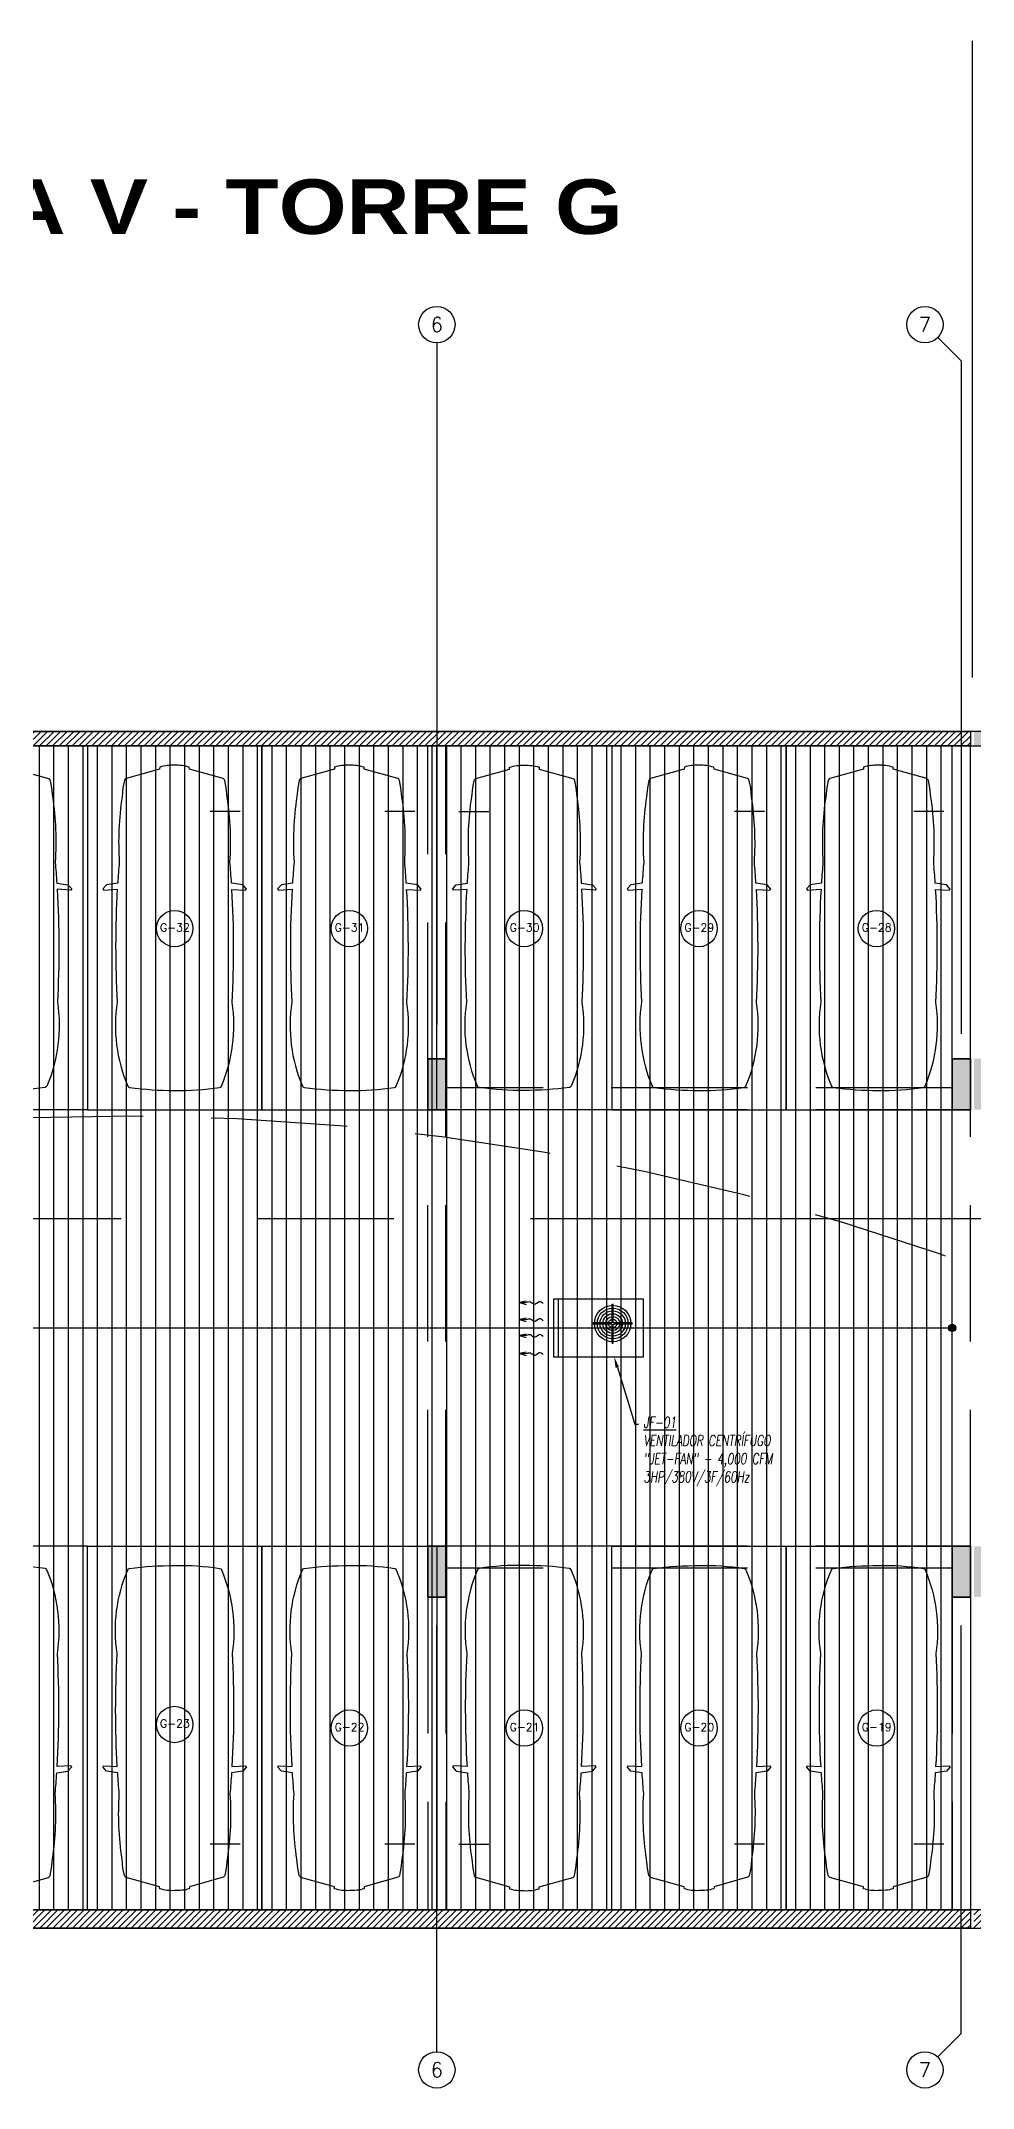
# Model space of a CAD drawing. Extents: x 226317 to 226469, y 8188101 to 8188260.
# Drawn here: x 226375.69 to 226388.5, y 8188149.46 to 8188177.6 of the extents above; entities that cross this region are included whole.
import ezdxf
from ezdxf import colors
from ezdxf.entities.mleader import LeaderData, LeaderLine
from ezdxf.enums import TextEntityAlignment as Align
from ezdxf.math import Vec2, Vec3

# ---------------------------------------------------------------- set-up
doc = ezdxf.new("R2010")
doc.units = 0
doc.header["$LTSCALE"] = 15
for name, pattern in [('CENTER', [2, 1.25, -0.25, 0.25, -0.25]), ('HIDDEN2', [0.1875, 0.125, -0.0625]), ('PHANTOM', [2.5, 1.25, -0.25, 0.25, -0.25, 0.25, -0.25]), ('PHANTOM2', [1.25, 0.625, -0.125, 0.125, -0.125, 0.125, -0.125])]:
    doc.linetypes.add(name, pattern=pattern)
doc.layers.get('0').update_dxf_attribs({"color": 250})
for name, color, linetype in [('A-EJES', 250, 'PHANTOM'), ('A-ESTRUCTURA-HATCH', 250, 'Continuous'), ('A-ESTRUCTURA-MUROS', 252, 'Continuous'), ('A-ESTRUCTURA-VIGAS', 250, 'HIDDEN2'), ('A-HATCH', 250, 'Continuous'), ('A-LINEAS', 250, 'Continuous'), ('A-MOBILIARIO', 250, 'Continuous'), ('A-NUMERO ESTAC', 250, 'Continuous'), ('A-TEXTO-INDICACIONES', 250, 'Continuous'), ('A_50_CortesElev', 250, 'CENTER'), ('L-06_EQ-FIN-CONT', 141, 'Continuous'), ('L11 Borde Laminas y Ejes', 150, 'Continuous'), ('L3 Equipos y Ductos', 160, 'Continuous'), ('L4 Linea mediana', 191, 'Continuous'), ('L5 Linea mediana segmentada', 191, 'HIDDEN2'), ('L6 Linea fina', 141, 'Continuous')]:
    doc.layers.add(name, color=color, linetype=linetype)
doc.layers.add('A-ESTRUCTURA-PLACAS', color=252, linetype='Continuous', lineweight=35)
doc.layers.add('A-MUROS', color=252, linetype='Continuous', lineweight=30)
doc.styles.add('JNV ING', font='romans.shx', dxfattribs={"width": 0.7, "oblique": 8, "height": 0.15})
doc.styles.add('R160-75', font='ariblk.ttf', dxfattribs={"height": 0.6})
doc.styles.add('ROMANS', font='romans.shx', dxfattribs={"width": 0.8})

# ---------------------------------------------------------------- blocks, each defined once
blk = doc.blocks.new('*U78')
at = {"ltscale": 0.5}
blk.add_line((2.1, 4.097), (1.687, 4.097), dxfattribs=at)
blk.add_lwpolyline([(0, 0), (2.4, 0), (2.4, 5), (0, 5)], close=True, dxfattribs=at)
blk.add_lwpolyline([(1.988, 3.029), (2.175, 3.018), (2.189, 3.033), (2.136, 3.092), (1.982, 3.115, 0.005253), (1.961, 3.403, 0.053235), (1.923, 4.298), (1.91, 4.424), (1.891, 4.525), (1.886, 4.535, 0.218656), (1.867, 4.551), (1.406, 4.68), (1.402, 4.708, 0.091554), (1.2, 4.734, 0.09162), (0.998, 4.709), (0.994, 4.682), (0.533, 4.552, 0.218656), (0.514, 4.536), (0.509, 4.527), (0.49, 4.425), (0.477, 4.3, 0.053235), (0.439, 3.404, 0.005253), (0.418, 3.116), (0.264, 3.093), (0.211, 3.034), (0.225, 3.019), (0.412, 3.03, 0.028265), (0.41, 1.476, 0.139924), (0.555, 0.325, 0.272148), (0.579, 0.306, 0.035353), (1.2, 0.266, 0.045639), (1.819, 0.305, 0.272148), (1.843, 0.324, 0.139889), (1.99, 1.475, 0.028265)], format="xyb", close=True, dxfattribs=at)
blk = doc.blocks.new('*U84')
at = {"ltscale": 0.5}
blk.add_line((2.165, 4.097), (1.752, 4.097), dxfattribs=at)
blk.add_lwpolyline([(0, 0), (2.53, 0), (2.53, 5), (0, 5)], close=True, dxfattribs=at)
blk.add_lwpolyline([(2.053, 3.029), (2.24, 3.018), (2.254, 3.033), (2.201, 3.092), (2.047, 3.115, 0.005253), (2.026, 3.403, 0.053235), (1.988, 4.298), (1.975, 4.424), (1.956, 4.525), (1.951, 4.535, 0.218656), (1.932, 4.551), (1.471, 4.68), (1.467, 4.708, 0.091554), (1.265, 4.734, 0.09162), (1.063, 4.709), (1.059, 4.682), (0.598, 4.552, 0.218656), (0.579, 4.536), (0.574, 4.527), (0.555, 4.425), (0.542, 4.3, 0.053235), (0.504, 3.404, 0.005253), (0.483, 3.116), (0.329, 3.093), (0.276, 3.034), (0.29, 3.019), (0.477, 3.03, 0.028265), (0.475, 1.476, 0.139924), (0.62, 0.325, 0.272148), (0.644, 0.306, 0.035353), (1.265, 0.266, 0.045639), (1.884, 0.305, 0.272148), (1.908, 0.324, 0.139889), (2.055, 1.475, 0.028265)], format="xyb", close=True, dxfattribs=at)
blk = doc.blocks.new('*U79')
at = {"ltscale": 0.5}
blk.add_line((2.102, 4.097), (1.69, 4.097), dxfattribs=at)
blk.add_lwpolyline([(0, 0), (2.405, 0), (2.405, 5), (0, 5)], close=True, dxfattribs=at)
blk.add_lwpolyline([(1.99, 3.029), (2.177, 3.018), (2.191, 3.033), (2.138, 3.092), (1.985, 3.115, 0.005253), (1.963, 3.403, 0.053235), (1.925, 4.298), (1.912, 4.424), (1.893, 4.525), (1.889, 4.535, 0.218656), (1.87, 4.551), (1.408, 4.68), (1.405, 4.708, 0.091554), (1.203, 4.734, 0.09162), (1, 4.709), (0.997, 4.682), (0.535, 4.552, 0.218656), (0.516, 4.536), (0.512, 4.527), (0.493, 4.425), (0.48, 4.3, 0.053235), (0.442, 3.404, 0.005253), (0.42, 3.116), (0.267, 3.093), (0.214, 3.034), (0.228, 3.019), (0.415, 3.03, 0.028265), (0.412, 1.476, 0.139924), (0.557, 0.325, 0.272148), (0.581, 0.306, 0.035353), (1.203, 0.266, 0.045639), (1.822, 0.305, 0.272148), (1.846, 0.324, 0.139889), (1.993, 1.475, 0.028265)], format="xyb", close=True, dxfattribs=at)
blk = doc.blocks.new('*U101')
at = {"ltscale": 0.5}
blk.add_line((2.1, 4.097), (1.687, 4.097), dxfattribs=at)
blk.add_lwpolyline([(0, 0), (2.4, 0), (2.4, 5), (0, 5)], close=True, dxfattribs=at)
blk.add_lwpolyline([(1.988, 3.029), (2.175, 3.018), (2.189, 3.033), (2.136, 3.092), (1.982, 3.115, 0.005253), (1.961, 3.403, 0.053235), (1.923, 4.298), (1.91, 4.424), (1.891, 4.525), (1.886, 4.535, 0.218656), (1.867, 4.551), (1.406, 4.68), (1.402, 4.708, 0.091554), (1.2, 4.734, 0.09162), (0.998, 4.709), (0.994, 4.682), (0.533, 4.552, 0.218656), (0.514, 4.536), (0.509, 4.527), (0.49, 4.425), (0.477, 4.3, 0.053235), (0.439, 3.404, 0.005253), (0.418, 3.116), (0.264, 3.093), (0.211, 3.034), (0.225, 3.019), (0.412, 3.03, 0.028265), (0.41, 1.476, 0.139924), (0.555, 0.325, 0.272148), (0.579, 0.306, 0.035353), (1.2, 0.266, 0.045639), (1.819, 0.305, 0.272148), (1.843, 0.324, 0.139889), (1.99, 1.475, 0.028265)], format="xyb", close=True, dxfattribs=at)
blk = doc.blocks.new('*U102')
at = {"ltscale": 0.5}
blk.add_line((2.102, 4.097), (1.69, 4.097), dxfattribs=at)
blk.add_lwpolyline([(0, 0), (2.405, 0), (2.405, 5), (0, 5)], close=True, dxfattribs=at)
blk.add_lwpolyline([(1.99, 3.029), (2.177, 3.018), (2.191, 3.033), (2.138, 3.092), (1.985, 3.115, 0.005253), (1.963, 3.403, 0.053235), (1.925, 4.298), (1.912, 4.424), (1.893, 4.525), (1.889, 4.535, 0.218656), (1.87, 4.551), (1.408, 4.68), (1.405, 4.708, 0.091554), (1.202, 4.734, 0.09162), (1, 4.709), (0.997, 4.682), (0.535, 4.552, 0.218656), (0.516, 4.536), (0.512, 4.527), (0.493, 4.425), (0.48, 4.3, 0.053235), (0.442, 3.404, 0.005253), (0.42, 3.116), (0.267, 3.093), (0.214, 3.034), (0.228, 3.019), (0.415, 3.03, 0.028265), (0.412, 1.476, 0.139924), (0.557, 0.325, 0.272148), (0.581, 0.306, 0.035353), (1.202, 0.266, 0.045639), (1.822, 0.305, 0.272148), (1.846, 0.324, 0.139889), (1.993, 1.475, 0.028265)], format="xyb", close=True, dxfattribs=at)
blk = doc.blocks.new('EST P2')
at = {"layer": 'A-ESTRUCTURA-HATCH'}
h = blk.add_hatch(dxfattribs=at)
h.set_pattern_fill('ANSI31', color=256, scale=0.02)
h.set_pattern_definition([(45, (-226392.07709, -8188163.05961), (-0.04490128060535, 0.04490128060535), [])])
h.paths.add_polyline_path([(-3.61, 5.05), (-3.61, 4.85), (-44.785, 4.85), (-44.785, -0.15), (-46.99, -0.15), (-46.99, -11.15), (-3.61, -11.15), (-3.61, -11.4), (-47.24, -11.4), (-47.24, 0.15), (-45.035, 0.15), (-45.035, 5.05)])
h.paths.add_polyline_path([(5.876, 4.85), (5.876, 5.05), (35.53, 5.05), (35.53, 4.85)])
h.paths.add_polyline_path([(35.58, -11.15), (71.88, -11.15), (71.88, -11.4), (35.58, -11.4)])
h.paths.add_polyline_path([(-3.56, -11.15), (35.53, -11.15), (35.53, -11.4), (-3.56, -11.4)])
edge = h.paths.add_edge_path()
edge.add_arc((63.301, -0.15), 9.7, 360, 180)
edge.add_line((53.601, -0.15), (53.801, -0.15))
edge.add_arc((63.301, -0.15), 9.5, 360, 180, ccw=False)
edge.add_line((72.801, -0.15), (73.001, -0.15))
h.paths.add_polyline_path([(47.915, 5.05), (35.58, 5.05), (35.58, 4.85), (47.915, 4.85)])
edge = h.paths.add_edge_path()
edge.add_arc((63.301, -0.15), 3.3, 0.0011, 49.9945)
edge.add_line((65.422, 2.378), (65.422, -0.15))
edge.add_line((65.422, -0.15), (65.272, -0.15))
edge.add_line((65.272, -0.15), (65.272, 2.496))
edge.add_arc((63.301, -0.15), 3.3, 53.3155, 179.9999)
edge.add_line((60.001, -0.15), (59.801, -0.15))
edge.add_arc((63.301, -0.15), 3.5, 0.001, 179.9999, ccw=False)
edge.add_line((66.801, -0.15), (66.601, -0.15))
edge.add_line((66.601, -0.15), (66.601, -0.15))
h.paths.add_polyline_path([(51.865, 4.85), (53.376, 4.85), (53.376, 5.05), (51.865, 5.05)])
h = blk.add_hatch(color=256, dxfattribs=at)
h.dxf.hatch_style = 1
h.paths.add_polyline_path([(1.925, -0.151), (-0.175, -0.151), (-0.175, 4.85), (-3.56, 4.85), (-3.56, 5.05), (3.775, 5.05), (3.775, 3.2), (3.625, 3.2), (3.625, 4.85), (-0.025, 4.85), (-0.025, 2.2), (3.775, 2.2), (3.775, 2.05), (-0.025, 2.05), (-0.025, 0), (1.925, 0)])
h.paths.add_polyline_path([(51.865, 5.05), (47.915, 5.05), (47.915, -0.15), (50.25, -0.15), (50.25, 0), (48.065, 0), (48.065, 2.05), (50.015, 2.05), (50.015, 2.2), (48.065, 2.2), (48.065, 4.85), (51.715, 4.85), (51.715, 1.9), (51.865, 1.9)])
h.paths.add_polyline_path([(71.63, -6.15), (71.88, -6.15), (71.88, -6.85), (71.63, -6.85)])
h.paths.add_polyline_path([(64.42, -6.15), (64.67, -6.15), (64.67, -6.85), (64.42, -6.85)])
h.paths.add_polyline_path([(57.21, -6.15), (57.46, -6.15), (57.46, -6.85), (57.21, -6.85)])
h.paths.add_polyline_path([(50, -6.15), (50.25, -6.15), (50.25, -6.85), (50, -6.85)])
h.paths.add_polyline_path([(42.79, -6.15), (43.04, -6.15), (43.04, -6.85), (42.79, -6.85)])
h.paths.add_polyline_path([(42.79, 0.55), (43.04, 0.55), (43.04, -0.15), (42.79, -0.15)])
h.paths.add_polyline_path([(35.58, -6.15), (35.83, -6.15), (35.83, -6.85), (35.58, -6.85)])
h.paths.add_polyline_path([(35.58, 0.55), (35.83, 0.55), (35.83, -0.15), (35.58, -0.15)])
h.paths.add_polyline_path([(35.28, -6.15), (35.53, -6.15), (35.53, -6.85), (35.28, -6.85)])
h.paths.add_polyline_path([(35.28, 0.55), (35.53, 0.55), (35.53, -0.15), (35.28, -0.15)])
h.paths.add_polyline_path([(30.28, -6.15), (30.53, -6.15), (30.53, -6.85), (30.28, -6.85)])
h.paths.add_polyline_path([(30.28, 0.55), (30.53, 0.55), (30.53, -0.15), (30.28, -0.15)])
h.paths.add_polyline_path([(23.07, -6.15), (23.32, -6.15), (23.32, -6.85), (23.07, -6.85)])
h.paths.add_polyline_path([(23.07, 0.55), (23.32, 0.55), (23.32, -0.15), (23.07, -0.15)])
h.paths.add_polyline_path([(18.07, -6.15), (18.32, -6.15), (18.32, -6.85), (18.07, -6.85)])
h.paths.add_polyline_path([(18.07, 0.55), (18.32, 0.55), (18.32, -0.15), (18.07, -0.15)])
h.paths.add_polyline_path([(10.86, -6.15), (11.11, -6.15), (11.11, -6.85), (10.86, -6.85)])
h.paths.add_polyline_path([(10.86, 0.55), (11.11, 0.55), (11.11, -0.15), (10.86, -0.15)])
h.paths.add_polyline_path([(3.65, -6.15), (3.9, -6.15), (3.9, -6.85), (3.65, -6.85)])
h.paths.add_polyline_path([(3.626, 0.55), (3.9, 0.55), (3.9, -0.15), (3.626, -0.15)])
h.paths.add_polyline_path([(-3.56, -6.15), (-3.31, -6.15), (-3.31, -6.85), (-3.56, -6.85)])
h.paths.add_polyline_path([(-3.56, 0.55), (-3.31, 0.55), (-3.31, -0.15), (-3.56, -0.15)])
h.paths.add_polyline_path([(-3.86, -6.15), (-3.61, -6.15), (-3.61, -6.85), (-3.86, -6.85)])
h.paths.add_polyline_path([(-3.86, 0.55), (-3.61, 0.55), (-3.61, -0.15), (-3.86, -0.15)])
h.paths.add_polyline_path([(-11.07, -6.15), (-10.82, -6.15), (-10.82, -6.85), (-11.07, -6.85)])
h.paths.add_polyline_path([(-11.07, 0.55), (-10.82, 0.55), (-10.82, -0.15), (-11.07, -0.15)])
h.paths.add_polyline_path([(-18.28, -6.15), (-18.03, -6.15), (-18.03, -6.85), (-18.28, -6.85)])
h.paths.add_polyline_path([(-18.28, 0.55), (-18.03, 0.55), (-18.03, -0.15), (-18.28, -0.15)])
h.paths.add_polyline_path([(-25.49, -6.15), (-25.24, -6.15), (-25.24, -6.85), (-25.49, -6.85)])
h.paths.add_polyline_path([(-25.49, 0.55), (-25.24, 0.55), (-25.24, -0.15), (-25.49, -0.15)])
h.paths.add_polyline_path([(-32.7, -6.15), (-32.45, -6.15), (-32.45, -6.85), (-32.7, -6.85)])
h.paths.add_polyline_path([(-32.7, 0.55), (-32.45, 0.55), (-32.45, -0.15), (-32.7, -0.15)])
h.paths.add_polyline_path([(-39.91, -6.15), (-39.66, -6.15), (-39.66, -6.85), (-39.91, -6.85)])
h.paths.add_polyline_path([(-39.91, 0.55), (-39.66, 0.55), (-39.66, -0.15), (-39.91, -0.15)])
at = {"layer": 'A-ESTRUCTURA-MUROS'}
blk.add_lwpolyline([(-3.61, 5.05), (-3.61, 4.85), (-44.785, 4.85), (-44.785, -0.15), (-46.99, -0.15), (-46.99, -11.15), (-3.61, -11.15), (-3.61, -11.4), (-47.24, -11.4), (-47.24, 0.15), (-45.035, 0.15), (-45.035, 5.05)], close=True, dxfattribs=at)
at = {"layer": 'A-ESTRUCTURA-PLACAS'}
for points in [[(-11.07, 0.55), (-10.82, 0.55), (-10.82, -0.15), (-11.07, -0.15)], [(-3.86, 0.55), (-3.61, 0.55), (-3.61, -0.15), (-3.86, -0.15)], [(-11.07, -6.15), (-10.82, -6.15), (-10.82, -6.85), (-11.07, -6.85)], [(-3.86, -6.15), (-3.61, -6.15), (-3.61, -6.85), (-3.86, -6.85)]]:
    blk.add_lwpolyline(points, close=True, dxfattribs=at)
at = {"layer": 'A-ESTRUCTURA-VIGAS'}
for points in [[(-11.07, 0.55), (-11.07, 4.85)], [(-10.82, 0.55), (-10.82, 4.85)], [(-3.86, 0.55), (-3.86, 4.85)], [(-3.61, 0.55), (-3.61, 4.85)], [(-3.86, 0.15), (-10.82, 0.15)], [(-11.07, -6.15), (-11.07, -0.15)], [(-10.82, -6.15), (-10.82, -0.15)], [(-3.86, -0.15), (-10.82, -0.15)], [(-3.86, -6.15), (-3.86, -0.15)], [(-3.61, -6.15), (-3.61, -0.15)], [(-3.86, -6.15), (-10.82, -6.15)], [(-3.86, -6.45), (-10.82, -6.45)], [(-11.07, -6.85), (-11.07, -11.15)], [(-10.82, -6.85), (-10.82, -11.15)], [(-3.86, -6.85), (-3.86, -11.15)], [(-3.61, -6.85), (-3.61, -11.15)]]:
    blk.add_lwpolyline(points, dxfattribs=at)
blk = doc.blocks.new('EJES 1P')
at = {"layer": 'A-EJES', "linetype": 'PHANTOM2'}
for p, q in [((40.951, 5.416), (41.274, 5.092)), ((40.951, -18.221), (41.274, -17.898))]:
    blk.add_line(p, q, dxfattribs=at)
for points in [[(34.064, 5.345), (34.064, -4.158)], [(41.274, 5.092), (41.274, -4.158)], [(34.064, -18.151), (34.064, -12.292)], [(41.274, -17.898), (41.274, -12.292)]]:
    blk.add_lwpolyline(points, dxfattribs=at)
at = {"layer": 'A-EJES', "linetype": 'Continuous'}
for centre in [(34.064, 5.592), (40.774, 5.592), (34.064, -18.398), (40.774, -18.398)]:
    blk.add_circle(centre, 0.25, dxfattribs=at)
at = {"layer": 'A-EJES', "linetype": 'Continuous', "style": 'ROMANS'}
for s, p in [('6', (34.064, 5.592)), ('7', (40.774, 5.592)), ('6', (34.064, -18.398)), ('7', (40.774, -18.398))]:
    blk.add_text(s, height=0.2, dxfattribs=at).set_placement(p, align=Align.MIDDLE_CENTER)
blk = doc.blocks.new('Cortes-Elev.')
at = {"layer": 'A_50_CortesElev', "linetype": 'CENTER', "ltscale": 0.5}
blk.add_lwpolyline([(103.931, 28.354), (-19.094, 28.354)], dxfattribs=at)
blk = doc.blocks.new('EJE')
at = {"linetype": 'Continuous'}
blk.add_circle((0, 0), 0.5, dxfattribs=at)
at = {"layer": 'A-TEXTO-INDICACIONES', "style": 'ROMANS'}
blk.add_attdef('EJE', text='', height=0.22, rotation=0, dxfattribs=at).set_placement((0.007, 0.028), align=Align.MIDDLE_CENTER)
blk = doc.blocks.new('FLUJO')
at = {"layer": 'L-06_EQ-FIN-CONT'}
for p, q in [((0.462, -0.02), (0.335, 0.019)), ((0.33, -0.047), (0.462, -0.02))]:
    blk.add_line(p, q, dxfattribs=at)
blk.add_spline([(0, 0), (0.067, -0.036), (0.164, 0.016), (0.249, -0.029), (0.332, -0.021), (0.462, -0.02)], degree=3, dxfattribs=at)
blk = doc.blocks.new('JFC-01')
at = {"layer": 'L3 Equipos y Ductos'}
for p, q in [((-1.23, -0.4), (-1.23, 0.4)), ((-1.23, 0.4), (0, 0.4)), ((0, 0.4), (0, -0.4)), ((0, -0.4), (-1.23, -0.4))]:
    blk.add_line(p, q, dxfattribs=at)
at = {"layer": 'L4 Linea mediana'}
for radius in [0.25, 0.212, 0.174, 0.135, 0.0971, 0.0588, 0.0206]:
    blk.add_circle((-0.419, 0.061), radius, dxfattribs=at)
at = {"layer": 'L5 Linea mediana segmentada'}
blk.add_line((-1.164, -0.4), (-1.164, 0.4), dxfattribs=at)
at = {"layer": 'L6 Linea fina'}
for p, q in [((-0.427, 0.08), (-0.427, 0.328)), ((-0.427, 0.328), (-0.412, 0.328)), ((-0.412, 0.08), (-0.412, 0.328)), ((-0.438, 0.069), (-0.687, 0.069)), ((-0.687, 0.053), (-0.687, 0.069)), ((-0.438, 0.053), (-0.687, 0.053)), ((-0.427, -0.207), (-0.427, 0.042)), ((-0.412, -0.207), (-0.412, 0.042)), ((-0.152, 0.069), (-0.4, 0.069)), ((-0.152, 0.053), (-0.4, 0.053)), ((-0.152, 0.053), (-0.152, 0.069)), ((-0.427, -0.207), (-0.412, -0.207))]:
    blk.add_line(p, q, dxfattribs=at)
at = {"layer": 'L6 Linea fina', "xscale": 0.7, "yscale": 0.7, "zscale": 0.7, "rotation": 180}
for p in [(-1.376, 0.335), (-1.376, 0.1), (-1.376, -0.117), (-1.376, -0.367)]:
    blk.add_blockref('FLUJO', p, dxfattribs=at)

msp = doc.modelspace()

# ---------------------------------------------------------------- hatches: boundary and pattern name
h = msp.add_hatch(color=256)
h.dxf.hatch_style = 1
edge = h.paths.add_edge_path()
edge.add_arc((226388.2171, 8188159.9096), 0.05, 0, 360)
at = {"layer": 'A-HATCH'}
h = msp.add_hatch(dxfattribs=at)
h.set_pattern_fill('_USER', color=256, scale=0.2, angle=90, pattern_type=0)
h.set_pattern_definition([(90, (226388.4671, 8188159.90955), (-0.2, 1e-17), [])])
h.paths.add_polyline_path([(226357.0971, 8188167.9096), (226357.0971, 8188151.9096), (226388.2171, 8188151.9096), (226388.2171, 8188167.9096)])

# ---------------------------------------------------------------- linework, layer by layer
msp.add_line((226357.0971, 8188159.9096), (226388.2171, 8188159.9096))
msp.add_circle((226388.2171, 8188159.9096), 0.05)
at = {"layer": 'A-LINEAS'}
msp.add_lwpolyline([(226357.0971, 8188167.9096), (226357.0971, 8188151.9096), (226388.2171, 8188151.9096), (226388.2171, 8188167.9096)], close=True, dxfattribs=at)
at = {"layer": 'A-MUROS'}
for p, q in [((226395.8521, 8188168.1096), (226374.5971, 8188168.1096)), ((226347.2921, 8188167.9096), (226391.9021, 8188167.9096)), ((226463.953, 8188151.9096), (226345.0871, 8188151.9096)), ((226344.8371, 8188151.6596), (226463.953, 8188151.6596))]:
    msp.add_line(p, q, dxfattribs=at)
for points in [[(226381.0071, 8188162.9096), (226381.2571, 8188162.9096), (226381.2571, 8188163.6096), (226381.0071, 8188163.6096)], [(226388.2171, 8188162.9096), (226388.4671, 8188162.9096), (226388.4671, 8188163.6096), (226388.2171, 8188163.6096)], [(226381.0071, 8188156.9096), (226381.2571, 8188156.9096), (226381.2571, 8188156.2096), (226381.0071, 8188156.2096)], [(226388.2171, 8188156.9096), (226388.4671, 8188156.9096), (226388.4671, 8188156.2096), (226388.2171, 8188156.2096)]]:
    msp.add_lwpolyline(points, close=True, dxfattribs=at)
at = {"layer": 'L5 Linea mediana segmentada'}
msp.add_arc((226376.7846, 8188128.4037, 0), 34.4181, 56.71156, 94.45085, dxfattribs=at)
at = {"layer": 'L6 Linea fina', "linetype": 'CENTER'}
msp.add_line((226388.4921, 8188177.6006), (226388.4921, 8188168.8502), dxfattribs=at)

# ---------------------------------------------------------------- block references
for name, p in [('EJES 1P', (226347.0678, 8188168.1096)), ('EST P2', (226392.0771, 8188163.0596))]:
    msp.add_blockref(name, p)
at = {"layer": 'A-MOBILIARIO', "xscale": -1}
for name, p, rotation in [('*U79', (226376.3271, 8188162.9096), 359.9999992943568), ('*U79', (226383.5371, 8188162.9096), 359.9999992943568), ('*U78', (226376.3271, 8188156.9096), 179.9999992943567), ('*U79', (226378.7271, 8188156.9096), 179.9999992943567), ('*U78', (226383.5371, 8188156.9096), 179.9999992943567), ('*U84', (226385.9371, 8188156.9096), 179.9999992943567)]:
    msp.add_blockref(name, p, dxfattribs=dict(at, rotation=rotation))
at = {"layer": 'A-MOBILIARIO'}
for name, p, rotation in [('*U101', (226376.3271, 8188162.9096), 7.056432374225115e-07), ('*U102', (226378.7271, 8188162.9096), 7.056432374225115e-07), ('*U78', (226383.5371, 8188162.9096), 7.056432374225115e-07), ('*U84', (226385.9371, 8188162.9096), 7.056432374225115e-07), ('*U79', (226376.3271, 8188156.9096), 180.0000007056432), ('*U79', (226383.5371, 8188156.9096), 180.0000007056432)]:
    msp.add_blockref(name, p, dxfattribs=dict(at, rotation=rotation))
at = {"layer": 'A-NUMERO ESTAC', "xscale": 0.5, "yscale": 0.5, "zscale": 0.5}
for p, values in [((226377.527, 8188165.4), {'EJE': 'G-32'}), ((226379.9294, 8188165.4001), {'EJE': 'G-31'}), ((226382.3346, 8188165.4001), {'EJE': 'G-30'}), ((226384.7369, 8188165.4001), {'EJE': 'G-29'}), ((226387.1765, 8188165.4), {'EJE': 'G-28'}), ((226377.527, 8188154.459), {'EJE': 'G-23'}), ((226379.9294, 8188154.4095), {'EJE': 'G-22'}), ((226382.3346, 8188154.4095), {'EJE': 'G-21'}), ((226384.7369, 8188154.4095), {'EJE': 'G-20'}), ((226387.1765, 8188154.4094), {'EJE': 'G-19'})]:
    msp.add_blockref('EJE', p, dxfattribs=at).add_auto_attribs(values)
at = {"layer": 'A_50_CortesElev'}
msp.add_blockref('Cortes-Elev.', (226362.8621, 8188133.0552), dxfattribs=at)
at = {"layer": 'L6 Linea fina'}
msp.add_blockref('JFC-01', (226383.9686, 8188159.9096), dxfattribs=at)

# ---------------------------------------------------------------- texts
at = {"layer": 'L11 Borde Laminas y Ejes', "style": 'R160-75'}
msp.add_text('ETAPA V - TORRE G', height=0.75, dxfattribs=at).set_placement((226377.8262, 8188174.9477), align=Align.CENTER)

# ---------------------------------------------------------------- leaders
at = {"layer": 'L6 Linea fina'}
ml = msp.add_multileader_mtext('Standard', dxfattribs=at)
ml.set_content('{\\LJF-01}\\PVENTILADOR CENTRÍFUGO\\P"JET-FAN" - 4,000 CFM\\P3HP/380V/3F/60Hz ', color=12, style='JNV ING')
ml.set_leader_properties(color=256, linetype='ByLayer', lineweight=-1)
ml.build(insert=Vec2(0, 0))
ml.multileader.update_dxf_attribs({"dogleg_length": 0.05, "arrow_head_size": 0.15})
ctx = ml.context
ctx.base_point, ctx.char_height, ctx.arrow_head_size, ctx.landing_gap_size, ctx.plane_origin = Vec3(226383.9033, 8188158.5873, 0), 0.15, 0.15, 0.07, Vec3(226386.5203, 8188157.5895, 0)
notes = []
notes.append((ctx, [(1, (1, 1, 0), (226383.8533, 8188158.5873, 0), (1, 0), 0.05, [(0, [(226383.5696, 8188159.5096, 0)], 0, [])])]))
ctx.mtext.insert, ctx.mtext.flow_direction = Vec3(226383.9733, 8188158.6873, 0), 5
for ctx, leaders in notes:
    for number, flags, end, landing, length, lines in leaders:
        leader = LeaderData()
        leader.index, (leader.has_last_leader_line, leader.has_dogleg_vector, leader.attachment_direction) = number, flags
        leader.last_leader_point, leader.dogleg_vector, leader.dogleg_length = Vec3(end), Vec3(landing), length
        for number, points, colour, breaks in lines:
            line = LeaderLine()
            line.index, line.vertices, line.color, line.breaks = number, Vec3.list(points), colors.encode_raw_color(colour), breaks
            leader.lines.append(line)
        ctx.leaders.append(leader)

doc.saveas('drawing.dxf')
